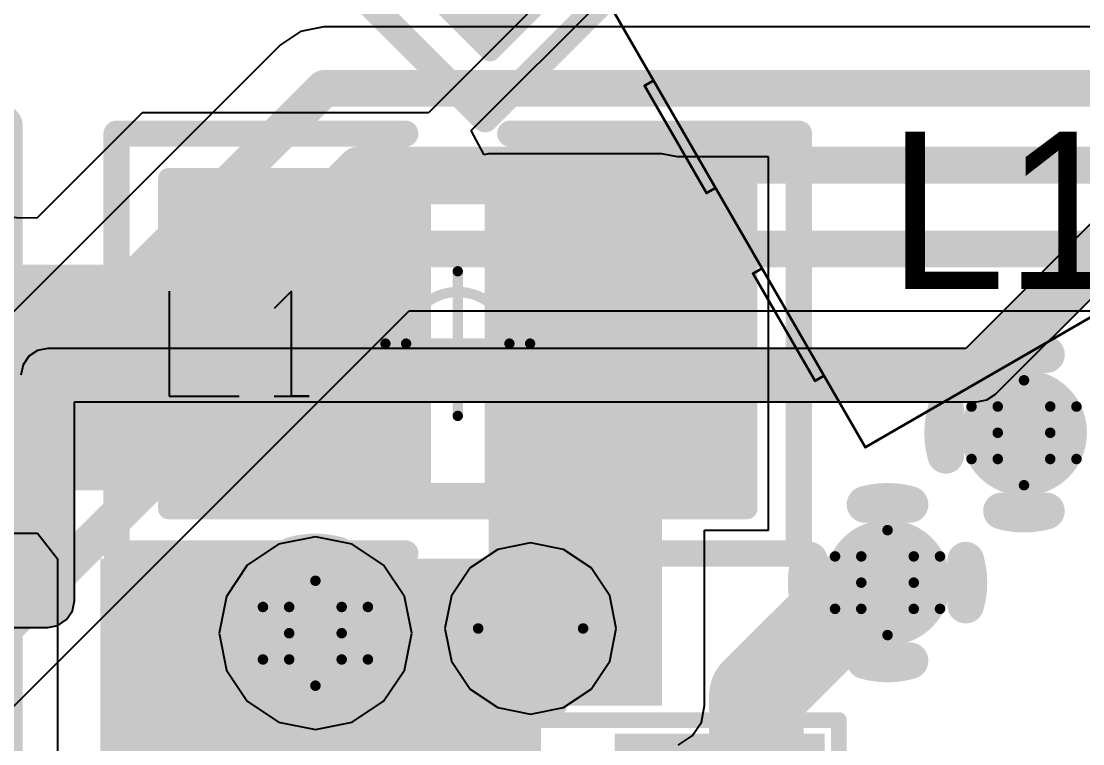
# Model space of a CAD drawing. Header units: millimetres. Extents: x 1.5 to 19.4, y 0 to 11.5.
# Drawn here: x 8.4274 to 8.6296, y 6.9627 to 7.1004 of the extents above; entities that cross this region are included whole.
import ezdxf

# ---------------------------------------------------------------- set-up
doc = ezdxf.new("R2010")
doc.units = ezdxf.units.MM
doc.header["$MEASUREMENT"] = 0
for name, color, linetype in [('BottomLayer', 5, 'Continuous'), ('DrillDrawing', 1, 'Continuous'), ('InternalPlane1', 76, 'Continuous'), ('InternalPlane2', 16, 'Continuous'), ('KeepOutLayer', 6, 'Continuous'), ('Mechanical1', 6, 'Continuous'), ('Mechanical10', 56, 'Continuous'), ('Mechanical13', 56, 'Continuous'), ('Mechanical15', 56, 'Continuous'), ('Mechanical2', 216, 'Continuous'), ('Mechanical4', 56, 'Continuous'), ('Mechanical5', 56, 'Continuous'), ('MultiLayer', 9, 'Continuous'), ('TopLayer', 1, 'Continuous'), ('TopOverlay', 2, 'Continuous'), ('TopPaste', 8, 'Continuous'), ('TopSolder', 216, 'Continuous'), ('ViaHoleLayer', 16, 'Continuous')]:
    doc.layers.add(name, color=color, linetype=linetype)

# ---------------------------------------------------------------- blocks, each defined once
blk = doc.blocks.new('0805_7')
at = {"layer": 'Mechanical1'}
for p, q in [((-0.055, 0.00999), (-0.055, -0.01)), ((-0.03167, 0.00999), (-0.03501, 0.00666)), ((-0.02501, 0.00999), (-0.03167, 0.00999)), ((-0.02168, 0.00666), (-0.02501, 0.00999)), ((-0.02168, 0.00333), (-0.02168, 0.00666)), ((-0.03501, -0.01), (-0.02168, 0.00333)), ((-0.055, -0.01), (-0.04167, -0.01)), ((-0.02168, -0.01), (-0.03501, -0.01))]:
    blk.add_line(p, q, dxfattribs=at)
at = {"layer": 'Mechanical13', "const_width": 0.00394}
for points in [[(-0.04331, 0.02854), (0.04331, 0.02854)], [(-0.04331, 0.02854), (-0.04331, -0.02854)], [(0.04331, 0.02854), (0.04331, -0.02854)], [(-0.04331, -0.02854), (0.04331, -0.02854)]]:
    blk.add_lwpolyline(points, dxfattribs=at)
at = {"layer": 'Mechanical13', "const_width": 0.00197}
for points in [[(-0.04429, 0.02854, 1), (-0.04232, 0.02854, 1)], [(-0.04429, 0.02854, 1), (-0.04232, 0.02854, 1)], [(0.04232, 0.02854, 1), (0.04429, 0.02854, 1)], [(0.04232, 0.02854, 1), (0.04429, 0.02854, 1)], [(-0.04429, -0.02854, 1), (-0.04232, -0.02854, 1)], [(-0.04429, -0.02854, 1), (-0.04232, -0.02854, 1)], [(0.04232, -0.02854, 1), (0.04429, -0.02854, 1)], [(0.04232, -0.02854, 1), (0.04429, -0.02854, 1)]]:
    blk.add_lwpolyline(points, format="xyb", close=True, dxfattribs=at)
at = {"layer": 'Mechanical15'}
for points, const_width in [([(-0.05512, 0.0315), (0.05512, 0.0315)], 0.00394), ([(-0.05512, 0.0315), (-0.05512, -0.0315)], 0.00394), ([(0.05512, 0.0315), (0.05512, -0.0315)], 0.00394), ([(0, 0.01378), (0, -0.01378)], 0.00197), ([(-0.01378, 0), (0.01378, 0)], 0.00197), ([(-0.05512, -0.0315), (0.05512, -0.0315)], 0.00394)]:
    blk.add_lwpolyline(points, dxfattribs=dict(at, const_width=const_width))
for points, const_width in [([(-0.0561, 0.0315, 1), (-0.05413, 0.0315, 1)], 0.00197), ([(-0.0561, 0.0315, 1), (-0.05413, 0.0315, 1)], 0.00197), ([(0.05413, 0.0315, 1), (0.0561, 0.0315, 1)], 0.00197), ([(0.05413, 0.0315, 1), (0.0561, 0.0315, 1)], 0.00197), ([(-0.00049, 0.01378, 1), (0.00049, 0.01378, 1)], 0.000984), ([(0.00984, 0, 1), (-0.00984, 0, 1)], 0.00197), ([(-0.01427, 0, 1), (-0.01329, 0, 1)], 0.000984), ([(-0.01033, 0, 1), (-0.00935, 0, 1)], 0.000984), ([(0.00935, 0, 1), (0.01033, 0, 1)], 0.000984), ([(0.01329, 0, 1), (0.01427, 0, 1)], 0.000984), ([(-0.00049, -0.01378, 1), (0.00049, -0.01378, 1)], 0.000984), ([(-0.0561, -0.0315, 1), (-0.05413, -0.0315, 1)], 0.00197), ([(-0.0561, -0.0315, 1), (-0.05413, -0.0315, 1)], 0.00197), ([(0.05413, -0.0315, 1), (0.0561, -0.0315, 1)], 0.00197), ([(0.05413, -0.0315, 1), (0.0561, -0.0315, 1)], 0.00197)]:
    blk.add_lwpolyline(points, format="xyb", close=True, dxfattribs=dict(at, const_width=const_width))
at = {"layer": 'TopLayer'}
for points in [[(-0.00787, -0.02756), (-0.00787, 0.02756), (-0.05118, -0.02756), (-0.05118, 0.02756)], [(0.05118, -0.02756), (0.05118, 0.02756), (0.00787, -0.02756), (0.00787, 0.02756)]]:
    blk.add_solid(points, dxfattribs=at)
at = {"layer": 'TopOverlay', "const_width": 0.005}
for points in [[(-0.065, 0.04), (-0.065, -0.04)], [(-0.065, 0.04), (-0.01, 0.04)], [(0.01, 0.04), (0.065, 0.04)], [(0.065, 0.04), (0.065, -0.04)], [(-0.065, -0.04), (-0.01, -0.04)], [(0.01, -0.04), (0.065, -0.04)]]:
    blk.add_lwpolyline(points, dxfattribs=at)
at = {"layer": 'TopOverlay', "const_width": 0.0025}
for points in [[(-0.06625, 0.04, 1), (-0.06375, 0.04, 1)], [(-0.06625, 0.04, 1), (-0.06375, 0.04, 1)], [(-0.01125, 0.04, 1), (-0.00875, 0.04, 1)], [(0.00875, 0.04, 1), (0.01125, 0.04, 1)], [(0.06375, 0.04, 1), (0.06625, 0.04, 1)], [(0.06375, 0.04, 1), (0.06625, 0.04, 1)], [(-0.06625, -0.04, 1), (-0.06375, -0.04, 1)], [(-0.06625, -0.04, 1), (-0.06375, -0.04, 1)], [(-0.01125, -0.04, 1), (-0.00875, -0.04, 1)], [(0.00875, -0.04, 1), (0.01125, -0.04, 1)], [(0.06375, -0.04, 1), (0.06625, -0.04, 1)], [(0.06375, -0.04, 1), (0.06625, -0.04, 1)]]:
    blk.add_lwpolyline(points, format="xyb", close=True, dxfattribs=at)
at = {"layer": 'TopPaste'}
for points in [[(-0.00787, -0.02756), (-0.00787, 0.02756), (-0.05118, -0.02756), (-0.05118, 0.02756)], [(0.05118, -0.02756), (0.05118, 0.02756), (0.00787, -0.02756), (0.00787, 0.02756)]]:
    blk.add_solid(points, dxfattribs=at)
at = {"layer": 'TopSolder'}
for points in [[(-0.00512, -0.03031), (-0.00512, 0.03032), (-0.05394, -0.03031), (-0.05394, 0.03032)], [(0.05394, -0.03031), (0.05394, 0.03032), (0.00512, -0.03031), (0.00512, 0.03032)]]:
    blk.add_solid(points, dxfattribs=at)
blk = doc.blocks.new('0805_8')
at = {"layer": 'Mechanical1'}
for p, q in [((-0.055, 0.00999), (-0.055, -0.01)), ((-0.03167, 0.00999), (-0.03501, 0.00666)), ((-0.03167, -0.01), (-0.03167, 0.00999)), ((-0.055, -0.01), (-0.04167, -0.01)), ((-0.03501, -0.01), (-0.02834, -0.01)), ((-0.02834, -0.01), (-0.03167, -0.01))]:
    blk.add_line(p, q, dxfattribs=at)
at = {"layer": 'Mechanical13', "const_width": 0.00394}
for points in [[(-0.04331, 0.02854), (0.04331, 0.02854)], [(-0.04331, -0.02854), (-0.04331, 0.02854)], [(0.04331, -0.02854), (0.04331, 0.02854)], [(-0.04331, -0.02854), (0.04331, -0.02854)]]:
    blk.add_lwpolyline(points, dxfattribs=at)
at = {"layer": 'Mechanical13', "const_width": 0.00197}
for points in [[(-0.04429, 0.02854, 1), (-0.04232, 0.02854, 1)], [(-0.04429, 0.02854, 1), (-0.04232, 0.02854, 1)], [(0.04232, 0.02854, 1), (0.04429, 0.02854, 1)], [(0.04232, 0.02854, 1), (0.04429, 0.02854, 1)], [(-0.04429, -0.02854, 1), (-0.04232, -0.02854, 1)], [(-0.04429, -0.02854, 1), (-0.04232, -0.02854, 1)], [(0.04232, -0.02854, 1), (0.04429, -0.02854, 1)], [(0.04232, -0.02854, 1), (0.04429, -0.02854, 1)]]:
    blk.add_lwpolyline(points, format="xyb", close=True, dxfattribs=at)
at = {"layer": 'Mechanical15'}
for points, const_width in [([(-0.05512, 0.0315), (0.05512, 0.0315)], 0.00394), ([(-0.05512, -0.0315), (-0.05512, 0.0315)], 0.00394), ([(0.05512, -0.0315), (0.05512, 0.0315)], 0.00394), ([(0, -0.01378), (0, 0.01378)], 0.00197), ([(-0.01378, 0), (0.01378, 0)], 0.00197), ([(-0.05512, -0.0315), (0.05512, -0.0315)], 0.00394)]:
    blk.add_lwpolyline(points, dxfattribs=dict(at, const_width=const_width))
for points, const_width in [([(-0.0561, 0.0315, 1), (-0.05413, 0.0315, 1)], 0.00197), ([(-0.0561, 0.0315, 1), (-0.05413, 0.0315, 1)], 0.00197), ([(0.05413, 0.0315, 1), (0.0561, 0.0315, 1)], 0.00197), ([(0.05413, 0.0315, 1), (0.0561, 0.0315, 1)], 0.00197), ([(-0.00049, 0.01378, 1), (0.00049, 0.01378, 1)], 0.000984), ([(0.00984, 0, 1), (-0.00984, 0, 1)], 0.00197), ([(-0.01427, 0, 1), (-0.01329, 0, 1)], 0.000984), ([(-0.01033, 0, 1), (-0.00935, 0, 1)], 0.000984), ([(0.00935, 0, 1), (0.01033, 0, 1)], 0.000984), ([(0.01329, 0, 1), (0.01427, 0, 1)], 0.000984), ([(-0.00049, -0.01378, 1), (0.00049, -0.01378, 1)], 0.000984), ([(-0.0561, -0.0315, 1), (-0.05413, -0.0315, 1)], 0.00197), ([(-0.0561, -0.0315, 1), (-0.05413, -0.0315, 1)], 0.00197), ([(0.05413, -0.0315, 1), (0.0561, -0.0315, 1)], 0.00197), ([(0.05413, -0.0315, 1), (0.0561, -0.0315, 1)], 0.00197)]:
    blk.add_lwpolyline(points, format="xyb", close=True, dxfattribs=dict(at, const_width=const_width))
at = {"layer": 'TopLayer'}
for points in [[(-0.00787, -0.02756), (-0.00787, 0.02756), (-0.05118, -0.02756), (-0.05118, 0.02756)], [(0.05118, -0.02756), (0.05118, 0.02756), (0.00787, -0.02756), (0.00787, 0.02756)]]:
    blk.add_solid(points, dxfattribs=at)
at = {"layer": 'TopOverlay', "const_width": 0.005}
for points in [[(-0.065, -0.04), (-0.065, 0.04)], [(-0.065, 0.04), (-0.01, 0.04)], [(0.01, 0.04), (0.065, 0.04)], [(0.065, -0.04), (0.065, 0.04)], [(-0.065, -0.04), (-0.01, -0.04)], [(0.01, -0.04), (0.065, -0.04)]]:
    blk.add_lwpolyline(points, dxfattribs=at)
at = {"layer": 'TopOverlay', "const_width": 0.0025}
for points in [[(-0.06625, 0.04, 1), (-0.06375, 0.04, 1)], [(-0.06625, 0.04, 1), (-0.06375, 0.04, 1)], [(-0.01125, 0.04, 1), (-0.00875, 0.04, 1)], [(0.00875, 0.04, 1), (0.01125, 0.04, 1)], [(0.06375, 0.04, 1), (0.06625, 0.04, 1)], [(0.06375, 0.04, 1), (0.06625, 0.04, 1)], [(-0.06625, -0.04, 1), (-0.06375, -0.04, 1)], [(-0.06625, -0.04, 1), (-0.06375, -0.04, 1)], [(-0.01125, -0.04, 1), (-0.00875, -0.04, 1)], [(0.00875, -0.04, 1), (0.01125, -0.04, 1)], [(0.06375, -0.04, 1), (0.06625, -0.04, 1)], [(0.06375, -0.04, 1), (0.06625, -0.04, 1)]]:
    blk.add_lwpolyline(points, format="xyb", close=True, dxfattribs=at)
at = {"layer": 'TopPaste'}
for points in [[(-0.00787, -0.02756), (-0.00787, 0.02756), (-0.05118, -0.02756), (-0.05118, 0.02756)], [(0.05118, -0.02756), (0.05118, 0.02756), (0.00787, -0.02756), (0.00787, 0.02756)]]:
    blk.add_solid(points, dxfattribs=at)
at = {"layer": 'TopSolder'}
for points in [[(-0.00512, -0.03031), (-0.00512, 0.03032), (-0.05394, -0.03031), (-0.05394, 0.03032)], [(0.05394, -0.03031), (0.05394, 0.03032), (0.00512, -0.03031), (0.00512, 0.03032)]]:
    blk.add_solid(points, dxfattribs=at)
blk = doc.blocks.new('OMRON_XF2M_2015_1A_0_B_10')
at = {"layer": 'Mechanical10', "const_width": 0.00787}
for points in [[(-0.28937, 0.12008), (-0.28937, -0.12008)], [(0.28937, -0.12008), (-0.28937, -0.12008)]]:
    blk.add_lwpolyline(points, dxfattribs=at)
at = {"layer": 'Mechanical10', "const_width": 0.00394}
blk.add_lwpolyline([(-0.29134, -0.12008, 1), (-0.2874, -0.12008, 1)], format="xyb", close=True, dxfattribs=at)
blk.add_lwpolyline([(-0.29134, -0.12008, 1), (-0.2874, -0.12008, 1)], format="xyb", close=True, dxfattribs=at)
at = {"layer": 'Mechanical15', "const_width": 0.00787}
for points in [[(-0.28937, 0.12008), (-0.28937, -0.12008)], [(0.28937, -0.12008), (-0.28937, -0.12008)]]:
    blk.add_lwpolyline(points, dxfattribs=at)
at = {"layer": 'Mechanical15', "const_width": 0.00394}
blk.add_lwpolyline([(-0.29134, -0.12008, 1), (-0.2874, -0.12008, 1)], format="xyb", close=True, dxfattribs=at)
blk.add_lwpolyline([(-0.29134, -0.12008, 1), (-0.2874, -0.12008, 1)], format="xyb", close=True, dxfattribs=at)
blk = doc.blocks.new('SM0603_BTD_1SM_H90_WSS_56')
at = {"layer": 'TopLayer'}
for points in [[(-0.016, -0.019), (0.016, -0.019), (-0.016, 0.019), (0.016, 0.019)], [(0.04, -0.019), (0.072, -0.019), (0.04, 0.019), (0.072, 0.019)]]:
    blk.add_solid(points, dxfattribs=at)
at = {"layer": 'TopOverlay', "const_width": 0.003}
for points in [[(-0.02264, -0.02559), (-0.02264, 0.02559)], [(-0.02264, 0.02559), (0.07874, 0.02559)], [(0.07874, -0.02559), (0.07874, 0.02559)], [(-0.02264, -0.02559), (0.07874, -0.02559)]]:
    blk.add_lwpolyline(points, dxfattribs=at)
at = {"layer": 'TopOverlay', "const_width": 0.0015}
for points in [[(-0.02339, 0.02559, 1), (-0.02189, 0.02559, 1)], [(-0.02339, 0.02559, 1), (-0.02189, 0.02559, 1)], [(0.07799, 0.02559, 1), (0.07949, 0.02559, 1)], [(0.07799, 0.02559, 1), (0.07949, 0.02559, 1)], [(-0.02339, -0.02559, 1), (-0.02189, -0.02559, 1)], [(-0.02339, -0.02559, 1), (-0.02189, -0.02559, 1)], [(0.07799, -0.02559, 1), (0.07949, -0.02559, 1)], [(0.07799, -0.02559, 1), (0.07949, -0.02559, 1)]]:
    blk.add_lwpolyline(points, format="xyb", close=True, dxfattribs=at)
at = {"layer": 'TopPaste'}
for points in [[(-0.016, -0.019), (0.016, -0.019), (-0.016, 0.019), (0.016, 0.019)], [(0.04, -0.019), (0.072, -0.019), (0.04, 0.019), (0.072, 0.019)]]:
    blk.add_solid(points, dxfattribs=at)
at = {"layer": 'TopSolder'}
for points in [[(-0.02, -0.023), (0.02, -0.023), (-0.02, 0.023), (0.02, 0.023)], [(0.036, -0.023), (0.076, -0.023), (0.036, 0.023), (0.076, 0.023)]]:
    blk.add_solid(points, dxfattribs=at)

msp = doc.modelspace()

# ---------------------------------------------------------------- linework, layer by layer
at = {"layer": 'BottomLayer'}
for p, q in [((8.48505, 7.09933), (8.48056, 7.09844)), ((8.65719, 7.09933), (8.48505, 7.09933)), ((8.48056, 7.09844), (8.47676, 7.0959)), ((8.47676, 7.0959), (8.42519, 7.04433)), ((8.39088, 6.93485), (8.50127, 7.04525)), ((8.50127, 7.04525), (8.69142, 7.04525)), ((8.48342, 7.00213), (8.47639, 7.00073)), ((8.49044, 7.00073), (8.48342, 7.00213)), ((8.47639, 7.00073), (8.47044, 6.99676)), ((8.49639, 6.99676), (8.49044, 7.00073)), ((8.52442, 7.00099), (8.51817, 6.99975)), ((8.53066, 6.99975), (8.52442, 7.00099)), ((8.51817, 6.99975), (8.51288, 6.99621)), ((8.53595, 6.99621), (8.53066, 6.99975)), ((8.47044, 6.99676), (8.46646, 6.9908)), ((8.50037, 6.9908), (8.49639, 6.99676)), ((8.51288, 6.99621), (8.50935, 6.99092)), ((8.53949, 6.99092), (8.53595, 6.99621)), ((8.46646, 6.9908), (8.46506, 6.98378)), ((8.50177, 6.98378), (8.50037, 6.9908)), ((8.50935, 6.99092), (8.5081, 6.98468)), ((8.54073, 6.98468), (8.53949, 6.99092)), ((8.46506, 6.98378), (8.46646, 6.97676)), ((8.50037, 6.97676), (8.50177, 6.98378)), ((8.5081, 6.98468), (8.50935, 6.97843)), ((8.53949, 6.97843), (8.54073, 6.98468)), ((8.50935, 6.97843), (8.51288, 6.97314)), ((8.53595, 6.97314), (8.53949, 6.97843)), ((8.46646, 6.97676), (8.47044, 6.9708)), ((8.49639, 6.9708), (8.50037, 6.97676)), ((8.51288, 6.97314), (8.51817, 6.96961)), ((8.53066, 6.96961), (8.53595, 6.97314)), ((8.47044, 6.9708), (8.47639, 6.96682)), ((8.49044, 6.96682), (8.49639, 6.9708)), ((8.51817, 6.96961), (8.52442, 6.96836)), ((8.52442, 6.96836), (8.53066, 6.96961)), ((8.47639, 6.96682), (8.48342, 6.96543)), ((8.48342, 6.96543), (8.49044, 6.96682))]:
    msp.add_line(p, q, dxfattribs=at)
at = {"layer": 'BottomLayer', "const_width": 0.007}
for points in [[(8.36742, 6.96998), (8.48505, 7.08761)], [(8.48505, 7.08761), (8.66205, 7.08761)], [(8.37459, 6.95614), (8.49142, 7.07298)], [(8.49142, 7.07298), (8.67642, 7.07298)], [(8.38259, 6.94314), (8.49642, 7.05698)], [(8.49642, 7.05698), (8.69142, 7.05698)]]:
    msp.add_lwpolyline(points, dxfattribs=at)
at = {"layer": 'BottomLayer'}
for points, const_width in [([(8.4833, 7.08761, 1), (8.4868, 7.08761, 1)], 0.0035), ([(8.4833, 7.08761, 1), (8.4868, 7.08761, 1)], 0.0035), ([(8.48967, 7.07298, 1), (8.49317, 7.07298, 1)], 0.0035), ([(8.48967, 7.07298, 1), (8.49317, 7.07298, 1)], 0.0035), ([(8.49467, 7.05698, 1), (8.49817, 7.05698, 1)], 0.0035), ([(8.49467, 7.05698, 1), (8.49817, 7.05698, 1)], 0.0035), ([(8.61342, 7.02198, 1), (8.62342, 7.02198, 1)], 0.01), ([(8.58742, 6.99342, 1), (8.59742, 6.99342, 1)], 0.01), ([(8.47842, 6.98378, 1), (8.48842, 6.98378, 1)], 0.01), ([(8.52042, 6.98468, 1), (8.52842, 6.98468, 1)], 0.008)]:
    msp.add_lwpolyline(points, format="xyb", close=True, dxfattribs=dict(at, const_width=const_width))
at = {"layer": 'DrillDrawing', "const_width": 0.002}
for points in [[(8.61342, 7.02698), (8.61842, 7.03198)], [(8.61842, 7.03198), (8.62342, 7.02698)], [(8.60842, 7.02698), (8.61342, 7.02198)], [(8.60842, 7.02698), (8.61342, 7.02698)], [(8.62342, 7.02698), (8.62842, 7.02698)], [(8.62342, 7.02198), (8.62842, 7.02698)], [(8.60842, 7.01698), (8.61342, 7.02198)], [(8.62342, 7.02198), (8.62842, 7.01698)], [(8.60842, 7.01698), (8.61342, 7.01698)], [(8.61342, 7.01698), (8.61842, 7.01198)], [(8.61842, 7.01198), (8.62342, 7.01698)], [(8.62342, 7.01698), (8.62842, 7.01698)], [(8.58742, 6.99842), (8.59242, 7.00342)], [(8.59242, 7.00342), (8.59742, 6.99842)], [(8.58242, 6.99842), (8.58742, 6.99342)], [(8.58242, 6.99842), (8.58742, 6.99842)], [(8.59742, 6.99842), (8.60242, 6.99842)], [(8.59742, 6.99342), (8.60242, 6.99842)], [(8.47842, 6.98878), (8.48342, 6.99378)], [(8.48342, 6.99378), (8.48842, 6.98878)], [(8.58242, 6.98842), (8.58742, 6.99342)], [(8.59742, 6.99342), (8.60242, 6.98842)], [(8.47342, 6.98878), (8.47842, 6.98378)], [(8.47342, 6.98878), (8.47842, 6.98878)], [(8.48842, 6.98878), (8.49342, 6.98878)], [(8.48842, 6.98378), (8.49342, 6.98878)], [(8.58242, 6.98842), (8.58742, 6.98842)], [(8.58742, 6.98842), (8.59242, 6.98342)], [(8.59242, 6.98342), (8.59742, 6.98842)], [(8.59742, 6.98842), (8.60242, 6.98842)], [(8.47342, 6.97878), (8.47842, 6.98378)], [(8.48842, 6.98378), (8.49342, 6.97878)], [(8.47342, 6.97878), (8.47842, 6.97878)], [(8.47842, 6.97878), (8.48342, 6.97378)], [(8.48342, 6.97378), (8.48842, 6.97878)], [(8.48842, 6.97878), (8.49342, 6.97878)]]:
    msp.add_lwpolyline(points, dxfattribs=at)
at = {"layer": 'DrillDrawing'}
for points, const_width in [([(8.61792, 7.03198, 1), (8.61892, 7.03198, 1)], 0.001), ([(8.61792, 7.03198, 1), (8.61892, 7.03198, 1)], 0.001), ([(8.60792, 7.02698, 1), (8.60892, 7.02698, 1)], 0.001), ([(8.60792, 7.02698, 1), (8.60892, 7.02698, 1)], 0.001), ([(8.61292, 7.02698, 1), (8.61392, 7.02698, 1)], 0.001), ([(8.61292, 7.02698, 1), (8.61392, 7.02698, 1)], 0.001), ([(8.62292, 7.02698, 1), (8.62392, 7.02698, 1)], 0.001), ([(8.62292, 7.02698, 1), (8.62392, 7.02698, 1)], 0.001), ([(8.62792, 7.02698, 1), (8.62892, 7.02698, 1)], 0.001), ([(8.62792, 7.02698, 1), (8.62892, 7.02698, 1)], 0.001), ([(8.61292, 7.02198, 1), (8.61392, 7.02198, 1)], 0.001), ([(8.61292, 7.02198, 1), (8.61392, 7.02198, 1)], 0.001), ([(8.62292, 7.02198, 1), (8.62392, 7.02198, 1)], 0.001), ([(8.62292, 7.02198, 1), (8.62392, 7.02198, 1)], 0.001), ([(8.60792, 7.01698, 1), (8.60892, 7.01698, 1)], 0.001), ([(8.60792, 7.01698, 1), (8.60892, 7.01698, 1)], 0.001), ([(8.61292, 7.01698, 1), (8.61392, 7.01698, 1)], 0.001), ([(8.61292, 7.01698, 1), (8.61392, 7.01698, 1)], 0.001), ([(8.62292, 7.01698, 1), (8.62392, 7.01698, 1)], 0.001), ([(8.62292, 7.01698, 1), (8.62392, 7.01698, 1)], 0.001), ([(8.62792, 7.01698, 1), (8.62892, 7.01698, 1)], 0.001), ([(8.62792, 7.01698, 1), (8.62892, 7.01698, 1)], 0.001), ([(8.61792, 7.01198, 1), (8.61892, 7.01198, 1)], 0.001), ([(8.61792, 7.01198, 1), (8.61892, 7.01198, 1)], 0.001), ([(8.59192, 7.00342, 1), (8.59292, 7.00342, 1)], 0.001), ([(8.59192, 7.00342, 1), (8.59292, 7.00342, 1)], 0.001), ([(8.58192, 6.99842, 1), (8.58292, 6.99842, 1)], 0.001), ([(8.58192, 6.99842, 1), (8.58292, 6.99842, 1)], 0.001), ([(8.58692, 6.99842, 1), (8.58792, 6.99842, 1)], 0.001), ([(8.58692, 6.99842, 1), (8.58792, 6.99842, 1)], 0.001), ([(8.59692, 6.99842, 1), (8.59792, 6.99842, 1)], 0.001), ([(8.59692, 6.99842, 1), (8.59792, 6.99842, 1)], 0.001), ([(8.60192, 6.99842, 1), (8.60292, 6.99842, 1)], 0.001), ([(8.60192, 6.99842, 1), (8.60292, 6.99842, 1)], 0.001), ([(8.48292, 6.99378, 1), (8.48392, 6.99378, 1)], 0.001), ([(8.48292, 6.99378, 1), (8.48392, 6.99378, 1)], 0.001), ([(8.53442, 6.98468, 1), (8.51442, 6.98468, 1)], 0.002), ([(8.58692, 6.99342, 1), (8.58792, 6.99342, 1)], 0.001), ([(8.58692, 6.99342, 1), (8.58792, 6.99342, 1)], 0.001), ([(8.59692, 6.99342, 1), (8.59792, 6.99342, 1)], 0.001), ([(8.59692, 6.99342, 1), (8.59792, 6.99342, 1)], 0.001), ([(8.47292, 6.98878, 1), (8.47392, 6.98878, 1)], 0.001), ([(8.47292, 6.98878, 1), (8.47392, 6.98878, 1)], 0.001), ([(8.47792, 6.98878, 1), (8.47892, 6.98878, 1)], 0.001), ([(8.47792, 6.98878, 1), (8.47892, 6.98878, 1)], 0.001), ([(8.48792, 6.98878, 1), (8.48892, 6.98878, 1)], 0.001), ([(8.48792, 6.98878, 1), (8.48892, 6.98878, 1)], 0.001), ([(8.49292, 6.98878, 1), (8.49392, 6.98878, 1)], 0.001), ([(8.49292, 6.98878, 1), (8.49392, 6.98878, 1)], 0.001), ([(8.58192, 6.98842, 1), (8.58292, 6.98842, 1)], 0.001), ([(8.58192, 6.98842, 1), (8.58292, 6.98842, 1)], 0.001), ([(8.58692, 6.98842, 1), (8.58792, 6.98842, 1)], 0.001), ([(8.58692, 6.98842, 1), (8.58792, 6.98842, 1)], 0.001), ([(8.59692, 6.98842, 1), (8.59792, 6.98842, 1)], 0.001), ([(8.59692, 6.98842, 1), (8.59792, 6.98842, 1)], 0.001), ([(8.60192, 6.98842, 1), (8.60292, 6.98842, 1)], 0.001), ([(8.60192, 6.98842, 1), (8.60292, 6.98842, 1)], 0.001), ([(8.51392, 6.98468, 1), (8.51492, 6.98468, 1)], 0.001), ([(8.53392, 6.98468, 1), (8.53492, 6.98468, 1)], 0.001), ([(8.47792, 6.98378, 1), (8.47892, 6.98378, 1)], 0.001), ([(8.47792, 6.98378, 1), (8.47892, 6.98378, 1)], 0.001), ([(8.48792, 6.98378, 1), (8.48892, 6.98378, 1)], 0.001), ([(8.48792, 6.98378, 1), (8.48892, 6.98378, 1)], 0.001), ([(8.59192, 6.98342, 1), (8.59292, 6.98342, 1)], 0.001), ([(8.59192, 6.98342, 1), (8.59292, 6.98342, 1)], 0.001), ([(8.47292, 6.97878, 1), (8.47392, 6.97878, 1)], 0.001), ([(8.47292, 6.97878, 1), (8.47392, 6.97878, 1)], 0.001), ([(8.47792, 6.97878, 1), (8.47892, 6.97878, 1)], 0.001), ([(8.47792, 6.97878, 1), (8.47892, 6.97878, 1)], 0.001), ([(8.48792, 6.97878, 1), (8.48892, 6.97878, 1)], 0.001), ([(8.48792, 6.97878, 1), (8.48892, 6.97878, 1)], 0.001), ([(8.49292, 6.97878, 1), (8.49392, 6.97878, 1)], 0.001), ([(8.49292, 6.97878, 1), (8.49392, 6.97878, 1)], 0.001), ([(8.48292, 6.97378, 1), (8.48392, 6.97378, 1)], 0.001), ([(8.48292, 6.97378, 1), (8.48392, 6.97378, 1)], 0.001)]:
    msp.add_lwpolyline(points, format="xyb", close=True, dxfattribs=dict(at, const_width=const_width))
at = {"layer": 'InternalPlane1', "const_width": 0.007}
for points in [[(8.61414, 7.03688, -0.140541), (8.62269, 7.03688)], [(8.60352, 7.0177, -0.140541), (8.60352, 7.02625)], [(8.58814, 7.00832, -0.140541), (8.59669, 7.00832)], [(8.62269, 7.00708, -0.140541), (8.61414, 7.00708)], [(8.57752, 6.98915, -0.140541), (8.57752, 6.9977)], [(8.60732, 6.9977, -0.140541), (8.60732, 6.98915)], [(8.59669, 6.97852, -0.140541), (8.58814, 6.97852)]]:
    msp.add_lwpolyline(points, format="xyb", dxfattribs=at)
at = {"layer": 'InternalPlane1'}
for points, const_width in [([(8.61239, 7.03688, 1), (8.61589, 7.03688, 1)], 0.0035), ([(8.62094, 7.03688, 1), (8.62444, 7.03688, 1)], 0.0035), ([(8.60177, 7.02625, 1), (8.60527, 7.02625, 1)], 0.0035), ([(8.60177, 7.0177, 1), (8.60527, 7.0177, 1)], 0.0035), ([(8.58639, 7.00832, 1), (8.58989, 7.00832, 1)], 0.0035), ([(8.59494, 7.00832, 1), (8.59844, 7.00832, 1)], 0.0035), ([(8.61239, 7.00708, 1), (8.61589, 7.00708, 1)], 0.0035), ([(8.62094, 7.00708, 1), (8.62444, 7.00708, 1)], 0.0035), ([(8.57577, 6.9977, 1), (8.57927, 6.9977, 1)], 0.0035), ([(8.60557, 6.9977, 1), (8.60907, 6.9977, 1)], 0.0035), ([(8.47742, 6.98378, 1), (8.48942, 6.98378, 1)], 0.012), ([(8.51892, 6.98468, 1), (8.52992, 6.98468, 1)], 0.011), ([(8.57577, 6.98915, 1), (8.57927, 6.98915, 1)], 0.0035), ([(8.60557, 6.98915, 1), (8.60907, 6.98915, 1)], 0.0035), ([(8.58639, 6.97852, 1), (8.58989, 6.97852, 1)], 0.0035), ([(8.59494, 6.97852, 1), (8.59844, 6.97852, 1)], 0.0035)]:
    msp.add_lwpolyline(points, format="xyb", close=True, dxfattribs=dict(at, const_width=const_width))
at = {"layer": 'InternalPlane2'}
for p, q in [((8.72732, 7.15809), (8.60731, 7.03807)), ((8.61302, 7.02937), (8.73602, 7.15237)), ((8.42881, 7.03658), (8.42771, 7.03493)), ((8.43047, 7.03769), (8.42881, 7.03658)), ((8.43242, 7.03807), (8.43047, 7.03769)), ((8.60731, 7.03807), (8.43242, 7.03807)), ((8.42771, 7.03493), (8.42732, 7.03298)), ((8.60942, 7.02788), (8.61137, 7.02827)), ((8.61137, 7.02827), (8.61302, 7.02937)), ((8.43752, 6.98998), (8.43752, 7.02788)), ((8.43752, 7.02788), (8.60942, 7.02788)), ((8.43713, 6.98803), (8.43752, 6.98998)), ((8.43602, 6.98637), (8.43713, 6.98803)), ((8.43437, 6.98527), (8.43602, 6.98637)), ((7.74942, 6.98488), (8.43242, 6.98488)), ((8.43242, 6.98488), (8.43437, 6.98527))]:
    msp.add_line(p, q, dxfattribs=at)
at = {"layer": 'InternalPlane2', "const_width": 0.01}
for points in [[(8.60942, 7.03298), (8.73242, 7.15598)], [(8.43242, 7.03298), (8.60942, 7.03298)], [(8.43242, 6.98998), (8.43242, 7.03298)], [(7.74942, 6.98998), (8.43242, 6.98998)]]:
    msp.add_lwpolyline(points, dxfattribs=at)
at = {"layer": 'InternalPlane2'}
for points, const_width in [([(8.42992, 7.03298, 1), (8.43492, 7.03298, 1)], 0.005), ([(8.42992, 7.03298, 1), (8.43492, 7.03298, 1)], 0.005), ([(8.60692, 7.03298, 1), (8.61192, 7.03298, 1)], 0.005), ([(8.60692, 7.03298, 1), (8.61192, 7.03298, 1)], 0.005), ([(8.61242, 7.02198, 1), (8.62442, 7.02198, 1)], 0.012), ([(8.58642, 6.99342, 1), (8.59842, 6.99342, 1)], 0.012), ([(8.47739, 6.99868, 1), (8.48089, 6.99868, 1)], 0.0035), ([(8.48594, 6.99868, 1), (8.48944, 6.99868, 1)], 0.0035), ([(8.51916, 6.99875, 1), (8.52266, 6.99875, 1)], 0.0035), ([(8.52618, 6.99875, 1), (8.52968, 6.99875, 1)], 0.0035), ([(8.42992, 6.98998, 1), (8.43492, 6.98998, 1)], 0.005), ([(8.42992, 6.98998, 1), (8.43492, 6.98998, 1)], 0.005), ([(8.46677, 6.98805, 1), (8.47027, 6.98805, 1)], 0.0035), ([(8.49657, 6.98805, 1), (8.50007, 6.98805, 1)], 0.0035), ([(8.5086, 6.98819, 1), (8.5121, 6.98819, 1)], 0.0035), ([(8.53674, 6.98819, 1), (8.54024, 6.98819, 1)], 0.0035), ([(8.5086, 6.98117, 1), (8.5121, 6.98117, 1)], 0.0035), ([(8.53674, 6.98117, 1), (8.54024, 6.98117, 1)], 0.0035), ([(8.46677, 6.97951, 1), (8.47027, 6.97951, 1)], 0.0035), ([(8.49657, 6.97951, 1), (8.50007, 6.97951, 1)], 0.0035), ([(8.51916, 6.97061, 1), (8.52266, 6.97061, 1)], 0.0035), ([(8.52618, 6.97061, 1), (8.52968, 6.97061, 1)], 0.0035), ([(8.47739, 6.96888, 1), (8.48089, 6.96888, 1)], 0.0035), ([(8.48594, 6.96888, 1), (8.48944, 6.96888, 1)], 0.0035)]:
    msp.add_lwpolyline(points, format="xyb", close=True, dxfattribs=dict(at, const_width=const_width))
at = {"layer": 'InternalPlane2', "const_width": 0.007}
for points in [[(8.47914, 6.99868, -0.140541), (8.48769, 6.99868)], [(8.52091, 6.99875, -0.122785), (8.52793, 6.99875)], [(8.46852, 6.97951, -0.140541), (8.46852, 6.98805)], [(8.49832, 6.98805, -0.140541), (8.49832, 6.97951)], [(8.51035, 6.98117, -0.122785), (8.51035, 6.98819)], [(8.53849, 6.98819, -0.122785), (8.53849, 6.98117)], [(8.52793, 6.97061, -0.122785), (8.52091, 6.97061)], [(8.48769, 6.96888, -0.140541), (8.47914, 6.96888)]]:
    msp.add_lwpolyline(points, format="xyb", dxfattribs=at)
at = {"layer": 'KeepOutLayer', "const_width": 0.005}
msp.add_lwpolyline([(8.5938, 7.53534, 1), (7.69617, 7.53534, 1)], format="xyb", close=True, dxfattribs=at)
at = {"layer": 'Mechanical2', "const_width": 0.00197}
for points in [[(8.60783, 7.35412, -2.449692), (8.33569, 7.99437)], [(8.16247, 8.03208, -0.98256), (8.14498, 7.03829)]]:
    msp.add_lwpolyline(points, format="xyb", dxfattribs=at)
at = {"layer": 'Mechanical4', "const_width": 0.005}
msp.add_lwpolyline([(8.5938, 7.53534, 1), (7.69617, 7.53534, 1)], format="xyb", close=True, dxfattribs=at)
at = {"layer": 'Mechanical5', "const_width": 0.0005}
for points in [[(8.51929, 7.13855), (8.58819, 7.01922)], [(8.54613, 7.08813), (8.54784, 7.08911)], [(8.54613, 7.08813), (8.55794, 7.06767)], [(8.58819, 7.01922), (8.699, 7.08319)], [(8.55794, 7.06767), (8.55965, 7.06865)], [(8.5668, 7.05232), (8.56851, 7.05331)], [(8.5668, 7.05232), (8.57861, 7.03187)], [(8.57861, 7.03187), (8.58032, 7.03285)]]:
    msp.add_lwpolyline(points, dxfattribs=at)
at = {"layer": 'Mechanical5', "const_width": 0.00025}
for points in [[(8.54771, 7.08911, 1), (8.54796, 7.08911, 1)], [(8.54601, 7.08813, 1), (8.54626, 7.08813, 1)], [(8.54601, 7.08813, 1), (8.54626, 7.08813, 1)], [(8.55952, 7.06865, 1), (8.55977, 7.06865, 1)], [(8.55782, 7.06767, 1), (8.55807, 7.06767, 1)], [(8.55782, 7.06767, 1), (8.55807, 7.06767, 1)], [(8.56667, 7.05232, 1), (8.56692, 7.05232, 1)], [(8.56667, 7.05232, 1), (8.56692, 7.05232, 1)], [(8.56838, 7.05331, 1), (8.56863, 7.05331, 1)], [(8.58019, 7.03285, 1), (8.58044, 7.03285, 1)], [(8.57849, 7.03187, 1), (8.57874, 7.03187, 1)], [(8.57849, 7.03187, 1), (8.57874, 7.03187, 1)], [(8.58807, 7.01922, 1), (8.58832, 7.01922, 1)], [(8.58807, 7.01922, 1), (8.58832, 7.01922, 1)]]:
    msp.add_lwpolyline(points, format="xyb", close=True, dxfattribs=at)
at = {"layer": 'MultiLayer'}
for points, const_width in [([(8.61342, 7.02198, 1), (8.62342, 7.02198, 1)], 0.01), ([(8.58742, 6.99342, 1), (8.59742, 6.99342, 1)], 0.01), ([(8.47842, 6.98378, 1), (8.48842, 6.98378, 1)], 0.01), ([(8.52042, 6.98468, 1), (8.52842, 6.98468, 1)], 0.008)]:
    msp.add_lwpolyline(points, format="xyb", close=True, dxfattribs=dict(at, const_width=const_width))
at = {"layer": 'TopLayer'}
for p, q in [((8.54896, 7.12698), (8.50496, 7.08298)), ((8.51309, 7.07957), (8.55473, 7.12121)), ((8.45042, 7.08298), (8.43033, 7.06289)), ((8.50496, 7.08298), (8.45042, 7.08298)), ((8.51555, 7.07496), (8.51309, 7.07957)), ((8.51642, 7.07513), (8.51555, 7.07496)), ((8.54942, 7.07513), (8.51642, 7.07513)), ((8.55242, 7.07454), (8.54942, 7.07513)), ((8.56972, 7.07454), (8.55242, 7.07454)), ((8.56972, 7.00342), (8.56972, 7.07454)), ((8.43033, 7.06289), (8.27732, 7.06492)), ((8.33542, 7.00282), (8.43048, 7.00282)), ((8.43048, 7.00282), (8.43426, 6.99798)), ((8.55757, 6.96998), (8.55757, 7.00342)), ((8.55757, 7.00342), (8.56972, 7.00342)), ((8.43426, 6.99798), (8.43426, 6.87398)), ((8.55695, 6.96685), (8.55757, 6.96998)), ((8.55518, 6.96421), (8.55695, 6.96685)), ((8.55254, 6.96244), (8.55518, 6.96421))]:
    msp.add_line(p, q, dxfattribs=at)
for points, const_width in [([(8.61342, 7.02198, 1), (8.62342, 7.02198, 1)], 0.01), ([(8.58742, 6.99342, 1), (8.59742, 6.99342, 1)], 0.01), ([(8.58301, 6.99207, 1), (8.59201, 6.99207, 1)], 0.009), ([(8.58301, 6.99207, 1), (8.59201, 6.99207, 1)], 0.009), ([(8.58792, 6.99207, 1), (8.59692, 6.99207, 1)], 0.009), ([(8.58867, 6.99342, 1), (8.59617, 6.99342, 1)], 0.0075), ([(8.58867, 6.99207, 1), (8.59617, 6.99207, 1)], 0.0075), ([(8.47842, 6.98378, 1), (8.48842, 6.98378, 1)], 0.01), ([(8.52042, 6.98468, 1), (8.52842, 6.98468, 1)], 0.008), ([(8.56292, 6.97198, 1), (8.57192, 6.97198, 1)], 0.009), ([(8.56292, 6.97198, 1), (8.57192, 6.97198, 1)], 0.009)]:
    msp.add_lwpolyline(points, format="xyb", close=True, dxfattribs=dict(at, const_width=const_width))
for points, const_width in [([(8.56742, 6.97198), (8.58751, 6.99207)], 0.018), ([(8.58751, 6.99207), (8.59242, 6.99207)], 0.018), ([(8.59242, 6.99207), (8.59242, 6.99342)], 0.015), ([(8.56742, 6.94863), (8.56742, 6.97198)], 0.018)]:
    msp.add_lwpolyline(points, dxfattribs=dict(at, const_width=const_width))
for points in [[(8.51642, 6.96998), (8.54942, 6.96998), (8.51642, 7.06698), (8.54942, 7.06698)], [(8.33542, 7.01098), (8.50238, 7.01098), (8.33542, 7.05399), (8.50238, 7.05399)], [(8.44242, 6.87398), (8.52642, 6.87398), (8.44242, 6.99798), (8.52642, 6.99798)], [(8.46342, 6.97298), (8.54942, 6.97298), (8.46342, 6.99398), (8.54942, 6.99398)]]:
    msp.add_solid(points, dxfattribs=at)
at = {"layer": 'ViaHoleLayer'}
for points, const_width in [([(8.61592, 7.02198, 1), (8.62092, 7.02198, 1)], 0.005), ([(8.58992, 6.99342, 1), (8.59492, 6.99342, 1)], 0.005), ([(8.48092, 6.98378, 1), (8.48592, 6.98378, 1)], 0.005), ([(8.52242, 6.98468, 1), (8.52642, 6.98468, 1)], 0.004)]:
    msp.add_lwpolyline(points, format="xyb", close=True, dxfattribs=dict(at, const_width=const_width))

# ---------------------------------------------------------------- block references
for name, p, rotation in [('0805_7', (8.53342, 7.15598), 45), ('OMRON_XF2M_2015_1A_0_B_10', (8.13433, 6.96044), 180), ('SM0603_BTD_1SM_H90_WSS_56', (8.50442, 6.94163), 360)]:
    msp.add_blockref(name, p, dxfattribs=dict(rotation=rotation))
msp.add_blockref('0805_8', (8.51054, 7.03898))

# ---------------------------------------------------------------- texts
at = {"layer": 'TopOverlay'}
msp.add_text('L1', height=0.03, dxfattribs=at).set_placement((8.59254, 7.04939))

doc.saveas('drawing.dxf')
